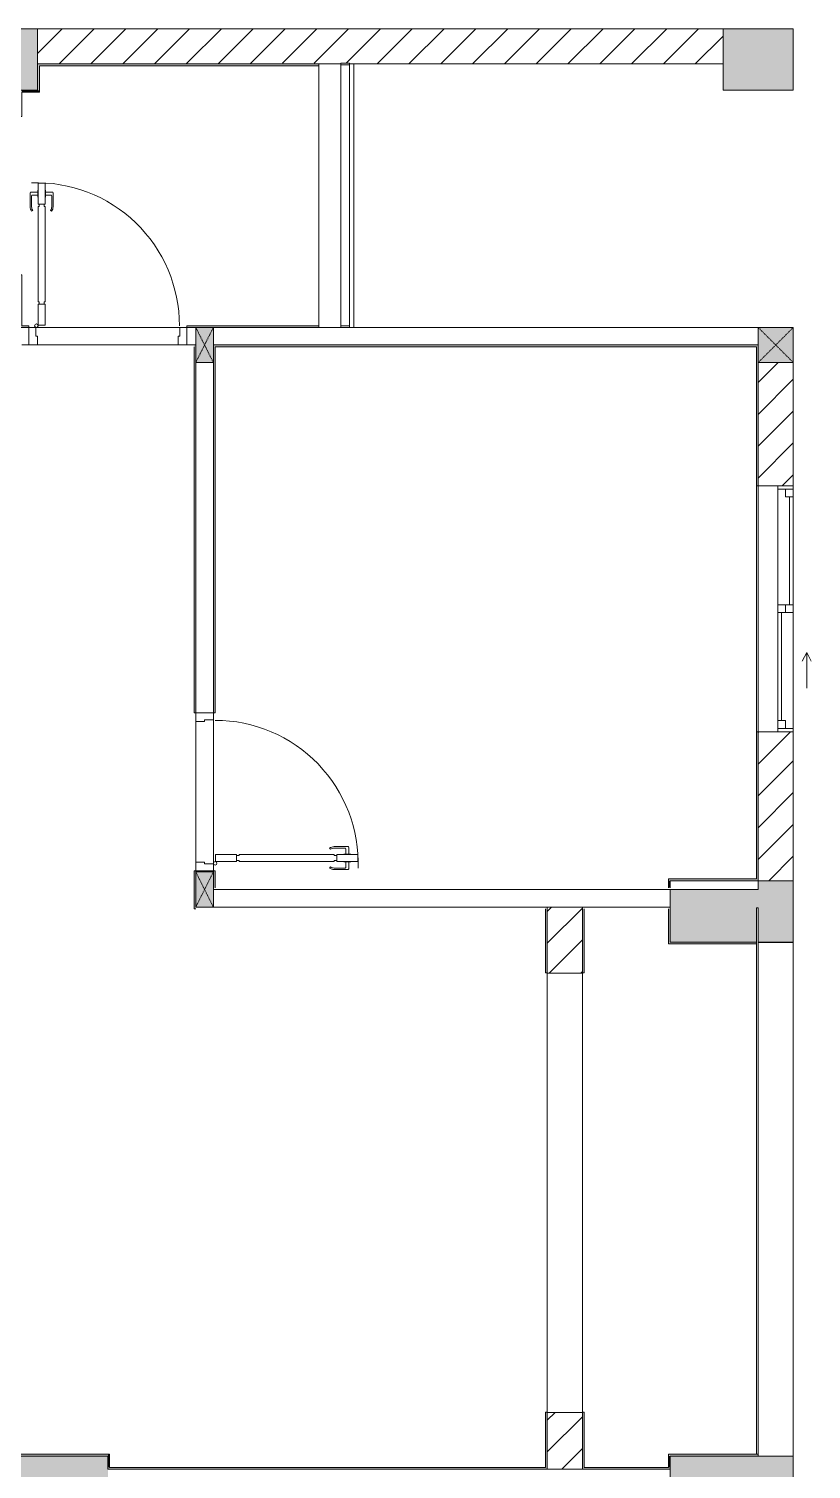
# Model space of a CAD drawing. Header units: millimetres. Extents: x 32270 to 221883, y 3811 to 78637.
# Drawn here: x 217431 to 221883, y 70037 to 78237 of the extents above; entities that cross this region are included whole.
import ezdxf

# ---------------------------------------------------------------- set-up
doc = ezdxf.new("R2010")
doc.units = ezdxf.units.MM
doc.linetypes.add('IMPORT-Dash _2_', pattern=[6, 3, -3])
for name, color, linetype, lineweight in [('A-DETL-GENF-6', 130, 'Continuous', 9), ('A-DOOR-2', 130, 'Continuous', 9), ('A-FLOR-1', 130, 'Continuous', 9), ('A-FLOR-HRAL-5', 130, 'Continuous', 9), ('A-GLAZ-5', 130, 'Continuous', 9), ('A-WALL-1', 130, 'Continuous', 9), ('A-WALL-PATT-3', 130, 'Continuous', 9), ('A_1404_dwg-1', 130, 'Continuous', 9), ('I-WALL', 130, 'Continuous', 9), ('I-WALL-1', 130, 'Continuous', 9), ('S-COLS-1', 130, 'Continuous', 9), ('S-COLS-10', 130, 'IMPORT-Dash _2_', 9), ('S-COLS-2', 130, 'Continuous', 9), ('S-COLS-4', 130, 'Continuous', 9), ('S-COLS-HDLN-2', 130, 'IMPORT-Dash _2_', 9)]:
    doc.layers.add(name, color=color, linetype=linetype, lineweight=lineweight)
pattern_1 = [(45, (0, 0), (-90.50967, 90.50967), [])]

# ---------------------------------------------------------------- blocks, each defined once
blk = doc.blocks.new('A_1404_dwg_NCV_TKTC_KET CAU_rvt-1-TKTC_MB HOÀN THIỆN SÀN TẦNG 3-4-4819833-KeyPlan-CH3A')
at = {"layer": 'S-COLS-1'}
for points in [[(122952.5, 77886.9), (122952.5, 78236.9), (122252.6, 78236.9), (122252.6, 77886.9), (122862.5, 77886.9)], [(127252.6, 77886.9), (127252.6, 78236.9), (126852.6, 78236.9), (126852.6, 77886.9)], [(127252.4, 73036.9), (127252.4, 73386.9), (127052.5, 73386.9), (127052.5, 73336.9), (126552.5, 73336.9), (126552.5, 73036.9), (127042.5, 73036.9), (127042.5, 73231.9), (127052.5, 73231.9), (127052.5, 73036.9)], [(123352.6, 69761.9), (123352.4, 70111.9), (122052.6, 70111.7), (122052.6, 69761.9), (122862.6, 69761.9)], [(127252.6, 69761.9), (127252.6, 70111.9), (126552.6, 70111.9), (126552.6, 69761.9), (127052.5, 69761.9)]]:
    blk.add_hatch(color=256, dxfattribs=at).paths.add_polyline_path(points)
at = {"layer": 'S-COLS-2', "flags": 128}
for points in [[(122952.6, 78036.9), (122952.6, 78236.9), (122252.6, 78236.9)], [(127052.5, 73036.9), (127252.4, 73036.9), (127252.4, 73386.9), (127052.5, 73386.9)], [(126552.6, 70111.9), (126552.6, 69761.9), (127252.6, 69761.9), (127252.6, 70111.9), (127052.5, 70111.9)]]:
    blk.add_lwpolyline(points, dxfattribs=at)
blk.add_lwpolyline([(127252.6, 77886.9), (127252.6, 78236.9), (126852.6, 78236.9), (126852.6, 77886.9)], close=True, dxfattribs=at)
blk = doc.blocks.new('A_1404_dwg_DOOR_CW_01 CANH MO-PANEL KINH - DIW_01-900x2200-CỬA GỖ VÂN LAMINATE-553375-TKTC_MB HOÀN THIỆN SÀN TẦNG 3-4-4819841-KeyPlan-CH3A')
at = {"layer": 'A-DETL-GENF-6'}
for p, q in [((49614.6, 40123.9), (49614.6, 40203.4)), ((49657.6, 40207.4), (49618.6, 40207.4)), ((49622.6, 40186.4), (49622.6, 40123.9)), ((49657.6, 40190.4), (49626.6, 40190.4)), ((49701.6, 40207.4), (49740.6, 40207.4)), ((49701.6, 40190.4), (49732.6, 40190.4)), ((49736.6, 40186.4), (49736.6, 40123.9)), ((49744.6, 40123.9), (49744.6, 40203.4)), ((49622.7, 40098.1), (49629.3, 40102.7)), ((49736.4, 40098.1), (49729.9, 40102.7))]:
    blk.add_line(p, q, dxfattribs=at)
at = {"layer": 'A-DETL-GENF-6', "flags": 128}
for points in [[(49657.6, 40179.2), (49659.6, 40179.2), (49659.6, 40218.7), (49657.6, 40218.7)], [(49699.6, 40258.9), (49659.6, 40258.9), (49659.6, 40138.9), (49699.6, 40138.9)], [(49701.6, 40179.2), (49699.6, 40179.2), (49699.6, 40218.7), (49701.6, 40218.7)], [(49665.6, 39582.9), (49659.6, 39582.9), (49659.6, 40124.9), (49665.6, 40124.9), (49665.6, 40138.9), (49693.6, 40138.9), (49693.6, 40124.9), (49699.6, 40124.9), (49699.6, 39582.9), (49693.6, 39582.9), (49693.6, 39568.9), (49665.6, 39568.9)], [(49659.6, 39568.9), (49699.6, 39568.9), (49699.6, 39448.9), (49659.6, 39448.9)]]:
    blk.add_lwpolyline(points, close=True, dxfattribs=at)
at = {"layer": 'A-DETL-GENF-6'}
blk.add_circle((49709.6, 39446.9), 10, dxfattribs=at)
for centre, radius, start, end in [((49709.6, 39446.9), 814, 88, 180), ((49618.6, 40203.4), 4, 90, 180), ((49626.6, 40186.4), 4, 90, 180), ((49732.6, 40186.4), 4, 0, 90), ((49740.6, 40203.4), 4, 0, 90), ((49659.6, 40123.9), 45, 180, 215), ((49659.6, 40123.9), 37, 180, 215), ((49699.6, 40123.9), 37, 325, 0), ((49699.6, 40123.9), 45, 325, 0)]:
    blk.add_arc(centre, radius, start, end, dxfattribs=at)
at = {"layer": 'A-DOOR-2'}
blk.add_line((49709.6, 39436.9), (49684.6, 39436.9), dxfattribs=at)
at = {"layer": 'A-DOOR-2', "flags": 128}
for points in [[(48852.6, 39336.9), (48852.6, 39436.9), (48892.6, 39436.9), (48892.6, 39386.9), (48902.6, 39386.9), (48902.6, 39336.9)], [(49702.6, 39336.9), (49702.6, 39386.9), (49712.6, 39386.9), (49712.6, 39436.9), (49752.6, 39436.9), (49752.6, 39336.9)]]:
    blk.add_lwpolyline(points, close=True, dxfattribs=at)
blk = doc.blocks.new('A_1404_dwg_Railing - 50 x 10mm-901205-TKTC_MB HOÀN THIỆN SÀN TẦNG 3-4-4819863-KeyPlan-CH3A')
at = {"layer": 'A-FLOR-HRAL-5', "flags": 128}
blk.add_lwpolyline([(107982.6, 24611.9), (107982.6, 24561.9), (107972.6, 24561.9), (107972.6, 24611.9)], close=True, dxfattribs=at)
blk = doc.blocks.new('A_1404_dwg_Railing - Railing-942460-TKTC_MB HOÀN THIỆN SÀN TẦNG 3-4-4819914-KeyPlan-CH3A')
at = {"layer": 'A-FLOR-HRAL-5'}
for p, q in [((124677.5, 78031.9), (124677.5, 76546.5)), ((124727.5, 76546.5), (124727.5, 78031.9))]:
    blk.add_line(p, q, dxfattribs=at)
at = {"rotation": 90.00000000000074}
for p in [(149289.4, -29940.6), (149289.4, -31436.1)]:
    blk.add_blockref('A_1404_dwg_Railing - 50 x 10mm-901205-TKTC_MB HOÀN THIỆN SÀN TẦNG 3-4-4819863-KeyPlan-CH3A', p, dxfattribs=at)
blk = doc.blocks.new('A_1404_dwg_G1_SOF - BO TRU - 100x200-746114-TKTC_MB HOÀN THIỆN SÀN TẦNG 3-4-4819846-KeyPlan-CH3A')
at = {"layer": 'S-COLS-1'}
blk.add_hatch(color=256, dxfattribs=at).paths.add_polyline_path([(49952.6, 40036.9), (49952.6, 40236.9), (49852.6, 40236.9), (49852.6, 40036.9)])
at = {"layer": 'S-COLS-1', "flags": 128}
blk.add_lwpolyline([(49852.6, 40036.9), (49852.6, 40236.9), (49952.6, 40236.9), (49952.6, 40036.9)], close=True, dxfattribs=at)
at = {"layer": 'S-COLS-HDLN-2'}
for p, q in [((49952.6, 40036.9), (49852.6, 40236.9)), ((49852.6, 40036.9), (49952.6, 40236.9))]:
    blk.add_line(p, q, dxfattribs=at)
blk = doc.blocks.new('A_1404_dwg_DOOR_CW_01 CANH MO-PANEL KINH - DIG_01-900x2200-CỬA NHÔM KÍNH-901226-TKTC_MB HOÀN THIỆN SÀN TẦNG 3-4-4819905-KeyPlan-CH3A')
at = {"layer": 'A-DETL-GENF-6'}
for p, q in [((49210.6, 68923.9), (49210.6, 69003.4)), ((49253.6, 69007.4), (49214.6, 69007.4)), ((49218.6, 68986.4), (49218.6, 68923.9)), ((49253.6, 68990.4), (49222.6, 68990.4)), ((49297.6, 69007.4), (49336.6, 69007.4)), ((49297.6, 68990.4), (49328.6, 68990.4)), ((49332.6, 68986.4), (49332.6, 68923.9)), ((49340.6, 68923.9), (49340.6, 69003.4)), ((49218.7, 68898.1), (49225.3, 68902.7)), ((49332.4, 68898.1), (49325.9, 68902.7))]:
    blk.add_line(p, q, dxfattribs=at)
at = {"layer": 'A-DETL-GENF-6', "flags": 128}
for points in [[(49255.6, 69058.9), (49295.6, 69058.9), (49295.6, 68938.9), (49255.6, 68938.9)], [(49253.6, 68979.2), (49255.6, 68979.2), (49255.6, 69018.7), (49253.6, 69018.7)], [(49297.6, 68979.2), (49295.6, 68979.2), (49295.6, 69018.7), (49297.6, 69018.7)], [(49289.6, 68382.9), (49295.6, 68382.9), (49295.6, 68924.9), (49289.6, 68924.9), (49289.6, 68938.9), (49261.6, 68938.9), (49261.6, 68924.9), (49255.6, 68924.9), (49255.6, 68382.9), (49261.6, 68382.9), (49261.6, 68368.9), (49289.6, 68368.9)], [(49295.6, 68368.9), (49255.6, 68368.9), (49255.6, 68248.9), (49295.6, 68248.9)]]:
    blk.add_lwpolyline(points, close=True, dxfattribs=at)
at = {"layer": 'A-DETL-GENF-6'}
blk.add_circle((49245.6, 68246.9), 10, dxfattribs=at)
for centre, radius, start, end in [((49245.6, 68246.9), 814, 360, 92), ((49214.6, 69003.4), 4, 90, 180), ((49222.6, 68986.4), 4, 90, 180), ((49328.6, 68986.4), 4, 0, 90), ((49336.6, 69003.4), 4, 0, 90), ((49255.6, 68923.9), 45, 180, 215), ((49255.6, 68923.9), 37, 180, 215), ((49295.6, 68923.9), 37, 325, 0), ((49295.6, 68923.9), 45, 325, 0)]:
    blk.add_arc(centre, radius, start, end, dxfattribs=at)
at = {"layer": 'A-DOOR-2'}
blk.add_line((49245.6, 68236.9), (49270.6, 68236.9), dxfattribs=at)
at = {"layer": 'A-DOOR-2', "flags": 128}
for points in [[(49202.6, 68136.9), (49252.6, 68136.9), (49252.6, 68186.9), (49242.6, 68186.9), (49242.6, 68236.9), (49202.6, 68236.9)], [(50052.6, 68136.9), (50102.6, 68136.9), (50102.6, 68236.9), (50062.6, 68236.9), (50062.6, 68186.9), (50052.6, 68186.9)]]:
    blk.add_lwpolyline(points, close=True, dxfattribs=at)
blk = doc.blocks.new('A_1404_dwg_NCV_TKTC_TANG 3 - 4_rvt-1-TKTC_MB HOÀN THIỆN SÀN TẦNG 3-4-4819943-KeyPlan-CH3A')
at = {"layer": 'A-WALL-PATT-3'}
for points in [[(122962.5, 78026.9), (124552.5, 78026.9), (124552.5, 78036.9), (122952.5, 78036.9), (122952.5, 78026.9)], [(122962.5, 77886.9), (122962.5, 78026.9), (122952.5, 78026.9), (122952.5, 77886.9)], [(122952.5, 77876.9), (122962.5, 77876.9), (122962.5, 77886.9), (122862.5, 77886.9), (122862.5, 77876.9)], [(123952.5, 76426.9), (127052.5, 76426.9), (127052.5, 76436.9), (123952.5, 76436.9)], [(126552.5, 73386.9), (127042.5, 73386.9), (127042.5, 73396.9), (126542.5, 73396.9), (126542.5, 73386.9)], [(126552.5, 73346.9), (126552.5, 73386.9), (126542.5, 73386.9), (126542.5, 73346.9)], [(126552.5, 73026.9), (126552.5, 73226.9), (126542.5, 73226.9), (126542.5, 73026.9)], [(127042.5, 73026.9), (127042.5, 73036.9), (126552.5, 73036.9), (126552.5, 73026.9)], [(122042.4, 70111.9), (123352.4, 70111.9), (123352.4, 70121.9), (122042.4, 70121.9)], [(123362.4, 70046.9), (123362.4, 70121.9), (123352.4, 70121.9), (123352.4, 70046.9)], [(126552.5, 70111.9), (127052.5, 70111.9), (127052.5, 70121.9), (126542.5, 70121.9), (126542.5, 70111.9)], [(126552.5, 70046.9), (126552.5, 70111.9), (126542.5, 70111.9), (126542.5, 70046.9)], [(124423.1, 70036.9), (125852.5, 70036.9), (125852.5, 70046.9), (123352.4, 70046.9), (123352.4, 70036.9), (123362.4, 70036.9)], [(126542.5, 70036.9), (126552.5, 70036.9), (126552.5, 70046.9), (126062.5, 70046.9), (126062.5, 70036.9)]]:
    blk.add_hatch(color=256, dxfattribs=at).paths.add_polyline_path(points)
h = blk.add_hatch(color=256, dxfattribs=at)
h.paths.add_polyline_path([(123852.5, 76536.9), (124552.5, 76536.9), (124552.5, 76546.9), (123802.5, 76546.9), (123802.5, 76536.9)])
h.paths.add_polyline_path([(122902.5, 76536.9), (122902.5, 76546.9), (122852.5, 76546.9), (122852.5, 76536.9), (122862.5, 76536.9)])
h = blk.add_hatch(color=256, dxfattribs=at)
h.paths.add_polyline_path([(123852.5, 73226.9), (123852.5, 73443.1), (123842.5, 73443.1), (123842.5, 73226.9)])
h.paths.add_polyline_path([(123852.5, 74343.1), (123852.5, 76436.9), (123842.5, 76436.9), (123842.5, 74343.1)])
h = blk.add_hatch(color=256, dxfattribs=at)
h.paths.add_polyline_path([(123952.5, 73346.9), (123962.5, 73346.9), (123962.5, 73443.1), (123952.5, 73443.1), (123952.5, 73436.9)])
h.paths.add_polyline_path([(123952.5, 74343.1), (123962.5, 74343.1), (123962.5, 76426.9), (123952.5, 76426.9), (123952.5, 76336.9)])
h = blk.add_hatch(color=256, dxfattribs=at)
h.paths.add_polyline_path([(127042.5, 73386.9), (127052.5, 73386.9), (127052.5, 74235.3), (127042.5, 74235.3), (127042.5, 73396.9)])
h.paths.add_polyline_path([(127052.5, 75635.3), (127052.5, 76426.9), (127042.5, 76426.9), (127042.5, 75635.3)])
h = blk.add_hatch(color=256, dxfattribs=at)
h.paths.add_polyline_path([(125852.5, 70046.9), (125852.5, 70362.4), (125842.5, 70362.4), (125842.5, 70046.9)])
h.paths.add_polyline_path([(125842.5, 72862.4), (125852.5, 72862.4), (125852.5, 73226.9), (125842.5, 73226.9)])
h = blk.add_hatch(color=256, dxfattribs=at)
h.paths.add_polyline_path([(126062.5, 70036.9), (126062.5, 70362.4), (126052.5, 70362.4), (126052.5, 70036.9)])
h.paths.add_polyline_path([(126062.5, 72862.4), (126062.5, 73226.9), (126052.5, 73226.9), (126052.5, 72862.4)])
at = {"layer": 'A-FLOR-1'}
for p, q in [((123752.5, 76436.9), (122952.5, 76436.9)), ((123852.5, 73493.1), (123852.5, 74293.1)), ((123952.5, 74303.1), (123952.5, 73483.1)), ((125852.5, 73226.9), (125852.5, 73236.9)), ((126052.5, 73236.9), (126052.5, 73226.9)), ((126552.5, 73226.9), (126552.5, 73236.9)), ((126052.5, 70362.4), (126052.5, 72860.3)), ((125852.5, 70360.3), (126052.5, 70360.3))]:
    blk.add_line(p, q, dxfattribs=at)
at = {"layer": 'A-FLOR-1', "flags": 128}
for points in [[(126552.5, 73336.9), (127052.5, 73336.9), (127052.5, 73386.9)], [(126052.5, 72862.4), (126052.5, 72860.3), (125852.5, 72860.3), (125852.5, 70362.4), (125852.5, 72862.4)]]:
    blk.add_lwpolyline(points, dxfattribs=at)
at = {"layer": 'A-WALL-1'}
for p, q in [((124552.5, 78036.9), (124677.5, 78036.9)), ((124552.5, 76546.9), (124552.5, 78026.9)), ((122902.5, 76536.9), (122852.5, 76536.9)), ((122902.5, 76436.9), (122902.5, 76536.9)), ((122942.5, 76536.9), (123762.5, 76536.9)), ((123802.5, 76536.9), (123802.5, 76436.9)), ((123852.5, 76536.9), (123802.5, 76536.9)), ((124677.5, 76536.9), (123952.5, 76536.9)), ((122862.5, 76436.9), (122902.5, 76436.9)), ((123752.5, 76436.9), (122952.5, 76436.9)), ((123802.5, 76436.9), (123842.5, 76436.9)), ((123842.5, 76436.9), (123852.5, 76436.9)), ((123852.5, 76336.9), (123852.5, 74343.1)), ((123952.5, 74343.1), (123952.5, 76336.9)), ((123852.5, 74343.1), (123952.5, 74343.1)), ((123852.5, 73493.1), (123852.5, 74293.1)), ((123952.5, 74303.1), (123952.5, 73483.1)), ((123952.5, 73443.1), (123852.5, 73443.1)), ((123852.5, 73443.1), (123852.5, 73436.9)), ((123952.5, 73436.9), (123952.5, 73443.1))]:
    blk.add_line(p, q, dxfattribs=at)
at = {"layer": 'A-WALL-1', "flags": 128}
for points in [[(124727.5, 78036.9), (124752.5, 78036.9), (124752.5, 76536.9)], [(123952.5, 76436.9), (127052.5, 76436.9), (127052.5, 76536.9), (124727.5, 76536.9)], [(123952.5, 73236.9), (126552.5, 73236.9), (126552.5, 73336.9), (123952.5, 73336.9)]]:
    blk.add_lwpolyline(points, dxfattribs=at)
at = {"layer": 'I-WALL'}
for p, q in [((122852.5, 76536.9), (122902.5, 76536.9)), ((123802.5, 76536.9), (123852.5, 76536.9)), ((123852.5, 74343.1), (123852.5, 76336.9)), ((123952.5, 76336.9), (123952.5, 74343.1)), ((127042.5, 74235.3), (127042.5, 75635.3)), ((127052.5, 75635.3), (127052.5, 74235.3)), ((123852.5, 73436.9), (123852.5, 73443.1)), ((123952.5, 73443.1), (123952.5, 73436.9)), ((127042.5, 70121.9), (127042.5, 73026.9))]:
    blk.add_line(p, q, dxfattribs=at)
at = {"layer": 'I-WALL', "flags": 128}
blk.add_lwpolyline([(127042.5, 73036.9), (127042.5, 73231.9), (127052.5, 73231.9), (127052.5, 70121.9)], dxfattribs=at)
at = {"layer": 'I-WALL-1'}
blk.add_line((123852.5, 76436.9), (123842.5, 76436.9), dxfattribs=at)
at = {"layer": 'I-WALL-1', "flags": 128}
for points in [[(122852.5, 77736.9), (122862.5, 77736.9), (122862.5, 77876.9), (122962.5, 77876.9), (122962.5, 77886.9), (122962.5, 78026.9), (124552.5, 78026.9), (124552.5, 78036.9), (122952.5, 78036.9), (122952.5, 78026.9), (122952.5, 77886.9), (122862.5, 77886.9), (122852.5, 77886.9), (122852.5, 77881.9)], [(122902.5, 76536.9), (122902.5, 76546.9), (122862.5, 76546.9), (122862.5, 76836.9), (122852.5, 76836.9)], [(123952.5, 76536.9), (124552.5, 76536.9), (124552.5, 76546.9), (123802.5, 76546.9), (123802.5, 76536.9)], [(123842.5, 76426.9), (123842.5, 74343.1), (123852.5, 74343.1)], [(123952.5, 74343.1), (123962.5, 74343.1), (123962.5, 76426.9), (127042.5, 76426.9), (127042.5, 75635.3), (127052.5, 75635.3), (127052.5, 76426.9), (127052.5, 76436.9), (123952.5, 76436.9)], [(126552.5, 73346.9), (126552.5, 73386.9), (127042.5, 73386.9), (127052.5, 73386.9), (127052.5, 74235.3), (127042.5, 74235.3), (127042.5, 73396.9), (126542.5, 73396.9), (126542.5, 73386.9), (126542.5, 73346.9)], [(123852.5, 73443.1), (123842.5, 73443.1), (123842.5, 73226.9), (123852.5, 73226.9)], [(123962.5, 73346.9), (123962.5, 73443.1), (123952.5, 73443.1)], [(125842.5, 73226.9), (125842.5, 72862.4), (125852.5, 72862.4), (125852.5, 73226.9)], [(126052.5, 73226.9), (126052.5, 72862.4), (126062.5, 72862.4), (126062.5, 73226.9)], [(126542.5, 73226.9), (126542.5, 73026.9), (126552.5, 73026.9), (127042.5, 73026.9), (127042.5, 73036.9), (126552.5, 73036.9), (126552.5, 73226.9)]]:
    blk.add_lwpolyline(points, dxfattribs=at)
for points in [[(122042.4, 70036.9), (122052.4, 70036.9), (122052.4, 70111.9), (123352.4, 70111.9), (123352.4, 70046.9), (123352.4, 70036.9), (125852.5, 70036.9), (125852.5, 70046.9), (125852.5, 70362.4), (125842.5, 70362.4), (125842.5, 70046.9), (123362.4, 70046.9), (123362.4, 70121.9), (123352.4, 70121.9), (122042.4, 70121.9), (122042.4, 70111.9), (122042.4, 70046.9), (119062.5, 70046.9), (119062.5, 70187.4), (119052.5, 70187.4), (119052.5, 70036.9), (119062.5, 70036.9)], [(126552.5, 70111.9), (127052.5, 70111.9), (127052.5, 70121.9), (126542.5, 70121.9), (126542.5, 70111.9), (126542.5, 70046.9), (126062.5, 70046.9), (126062.5, 70362.4), (126052.5, 70362.4), (126052.5, 70036.9), (126062.5, 70036.9), (126552.5, 70036.9), (126552.5, 70046.9)]]:
    blk.add_lwpolyline(points, close=True, dxfattribs=at)
for name, p in [('A_1404_dwg_Railing - Railing-942460-TKTC_MB HOÀN THIỆN SÀN TẦNG 3-4-4819914-KeyPlan-CH3A', (0, 0)), ('A_1404_dwg_DOOR_CW_01 CANH MO-PANEL KINH - DIG_01-900x2200-CỬA NHÔM KÍNH-901226-TKTC_MB HOÀN THIỆN SÀN TẦNG 3-4-4819905-KeyPlan-CH3A', (73699.9, 8300))]:
    blk.add_blockref(name, p)
for name, p, rotation in [('A_1404_dwg_G1_SOF - BO TRU - 100x200-746114-TKTC_MB HOÀN THIỆN SÀN TẦNG 3-4-4819846-KeyPlan-CH3A', (173805.1, 116573.9), 180), ('A_1404_dwg_DOOR_CW_01 CANH MO-PANEL KINH - DIW_01-900x2200-CỬA GỖ VÂN LAMINATE-553375-TKTC_MB HOÀN THIỆN SÀN TẦNG 3-4-4819841-KeyPlan-CH3A', (84515.6, 123195.7), 270), ('A_1404_dwg_G1_SOF - BO TRU - 100x200-746114-TKTC_MB HOÀN THIỆN SÀN TẦNG 3-4-4819846-KeyPlan-CH3A', (173805.1, 113473.9), 180)]:
    blk.add_blockref(name, p, dxfattribs=dict(rotation=rotation))
blk = doc.blocks.new('A_1404_dwg_1_FAMILY RVT - W01-WxH 1400x1400xmm-V4-TKTC_MB HOÀN THIỆN SÀN TẦNG 3-4-4819953-KeyPlan-CH3A')
at = {"layer": 'A-GLAZ-5'}
for p, q in [((127252.6, 75616.3), (127163.7, 75616.3)), ((127230.3, 75571.8), (127230.3, 74957.5)), ((127208.1, 74913.1), (127208.1, 74957.5)), ((127252.6, 74957.5), (127252.6, 74913.1)), ((127185.9, 74913.1), (127185.9, 74298.8)), ((127328.8, 74686.9), (127328.8, 74483.7)), ((127252.6, 74254.4), (127163.7, 74254.4))]:
    blk.add_line(p, q, dxfattribs=at)
at = {"layer": 'A-GLAZ-5', "flags": 128}
for points in [[(127252.6, 75635.3), (127052.6, 75635.3), (127052.6, 74235.3), (127252.6, 74235.3), (127252.6, 75635.3), (127252.6, 75571.8)], [(127163.7, 75635.3), (127163.7, 75616.3), (127163.7, 74957.5), (127163.7, 74913.1), (127163.7, 74298.8), (127163.7, 74235.3)], [(127163.7, 74957.5), (127252.6, 74957.5), (127252.6, 75571.8), (127208.1, 75571.8), (127208.1, 75616.3)], [(127163.7, 74913.1), (127252.6, 74913.1), (127252.6, 74254.4), (127252.6, 74235.3)], [(127354.2, 74636.1), (127328.8, 74686.9), (127303.4, 74636.1)], [(127208.1, 74254.4), (127208.1, 74298.8), (127163.7, 74298.8)]]:
    blk.add_lwpolyline(points, dxfattribs=at)
blk = doc.blocks.new('A_1404_dwg_G1_SOF - BO TRU - 200x200-V42-TKTC_MB HOÀN THIỆN SÀN TẦNG 3-4-4820022-KeyPlan-CH3A')
at = {"layer": 'S-COLS-10'}
blk.add_hatch(color=256, dxfattribs=at).paths.add_polyline_path([(118852.6, 37036.9), (119052.6, 37036.9), (119052.6, 37236.9), (118852.6, 37236.9)])
at = {"layer": 'S-COLS-4', "flags": 128}
blk.add_lwpolyline([(119052.6, 37236.9), (119052.6, 37036.9), (118852.6, 37036.9), (118852.6, 37236.9)], close=True, dxfattribs=at)
at = {"layer": 'S-COLS-HDLN-2'}
for p, q in [((118852.6, 37236.9), (119052.6, 37036.9)), ((119052.6, 37236.9), (118852.6, 37036.9))]:
    blk.add_line(p, q, dxfattribs=at)
blk = doc.blocks.new('A_1404_dwg-4819832-KeyPlan-CH3A')
at = {"layer": 'A-WALL-PATT-3'}
h = blk.add_hatch(dxfattribs=at)
h.set_pattern_fill('FP_35', color=256, style=0, pattern_type=2)
h.set_pattern_definition(pattern_1)
h.paths.add_polyline_path([(124727.5, 78036.9), (126852.6, 78036.9), (126852.6, 78236.9), (122952.6, 78236.9), (122952.6, 78036.9), (124727.5, 78041.9)])
h = blk.add_hatch(dxfattribs=at)
h.set_pattern_fill('FP_35', color=256, style=0, pattern_type=2)
h.set_pattern_definition(pattern_1)
h.paths.add_polyline_path([(127252.6, 73386.9), (127252.6, 73387), (127252.6, 74235.3), (127052.6, 74235.3), (127052.6, 73386.9), (127252.4, 73386.9)])
h.paths.add_polyline_path([(127252.6, 75635.3), (127252.6, 76336.9), (127052.6, 76336.9), (127052.6, 75635.3)])
h = blk.add_hatch(dxfattribs=at)
h.set_pattern_fill('FP_35', color=256, style=0, pattern_type=2)
h.set_pattern_definition(pattern_1)
h.paths.add_polyline_path([(125852.6, 70036.9), (126052.5, 70036.9), (126052.5, 70360.3), (125852.6, 70360.3)])
h.paths.add_polyline_path([(126052.5, 72860.3), (126052.5, 73236.9), (125852.6, 73236.9), (125852.6, 72860.3)])
at = {"layer": 'A-WALL-1'}
for p, q in [((126852.6, 78036.9), (126852.6, 78236.9)), ((124752.5, 78036.9), (126852.6, 78036.9)), ((127052.6, 76336.9), (127052.6, 75635.3)), ((127252.6, 75635.3), (127252.6, 76336.9)), ((127052.6, 74235.3), (127052.6, 73386.9)), ((127252.6, 73386.9), (127252.6, 74235.3)), ((127052.6, 73386.9), (127252.4, 73386.9)), ((125852.6, 73236.9), (125852.6, 72860.3))]:
    blk.add_line(p, q, dxfattribs=at)
at = {"layer": 'A-WALL-1', "flags": 128}
for points in [[(126852.6, 78236.9), (122952.6, 78236.9), (122952.6, 78036.9)], [(127052.6, 70111.9), (127052.6, 73035.3), (127252.6, 73035.3), (127252.6, 70111.9)], [(125852.6, 70360.3), (125852.6, 70036.9), (126052.5, 70036.9), (125852.5, 70036.9)]]:
    blk.add_lwpolyline(points, dxfattribs=at)
for name, p in [('A_1404_dwg_NCV_TKTC_KET CAU_rvt-1-TKTC_MB HOÀN THIỆN SÀN TẦNG 3-4-4819833-KeyPlan-CH3A', (0, 0)), ('A_1404_dwg_NCV_TKTC_TANG 3 - 4_rvt-1-TKTC_MB HOÀN THIỆN SÀN TẦNG 3-4-4819943-KeyPlan-CH3A', (0, 0)), ('A_1404_dwg_G1_SOF - BO TRU - 200x200-V42-TKTC_MB HOÀN THIỆN SÀN TẦNG 3-4-4820022-KeyPlan-CH3A', (8200, 39300)), ('A_1404_dwg_1_FAMILY RVT - W01-WxH 1400x1400xmm-V4-TKTC_MB HOÀN THIỆN SÀN TẦNG 3-4-4819953-KeyPlan-CH3A', (0, 0))]:
    blk.add_blockref(name, p)

msp = doc.modelspace()

# ---------------------------------------------------------------- block references
at = {"layer": 'A_1404_dwg-1'}
msp.add_blockref('A_1404_dwg-4819832-KeyPlan-CH3A', (94528.7, 0), dxfattribs=at)

doc.saveas('drawing.dxf')
